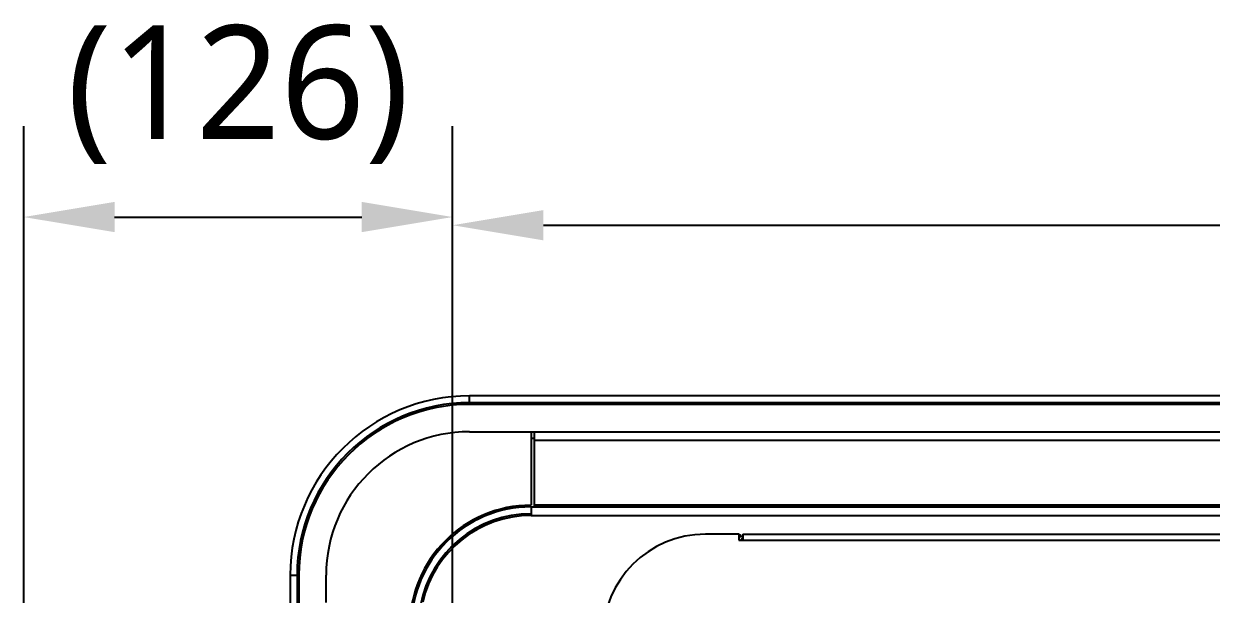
# Model space of a CAD drawing. Header units: millimetres. Extents: x 10297564 to 11610295, y -9287743 to -8409454.
# Drawn here: x 10520226 to 10527199, y -9089630 to -9086280 of the extents above; entities that cross this region are included whole.
import ezdxf

# ---------------------------------------------------------------- set-up
doc = ezdxf.new("R2010")
doc.units = ezdxf.units.MM
doc.header["$LTSCALE"] = 100
doc.layers.add('-0', color=7, linetype='Continuous')
doc.layers.add('E1', color=1, linetype='Continuous')
doc.styles.add('HL-S1', font='DotumChe.ttf')
doc.styles.add('MG', font='malgun.ttf')
doc.dimstyles.new('HL-100', dxfattribs={"dimscale": 100, "dimtxt": 3, "dimasz": 4, "dimexe": 2, "dimexo": 2, "dimgap": 1, "dimtad": 1, "dimdec": 0, "dimzin": 0, "dimlunit": 6, "dimtxsty": 'HL-S1', "dimblk": 'DOTSMALL', "dimcen": 4, "dimdle": 2, "dimclrd": 256, "dimclre": 256, "dimclrt": 4, "dimazin": 0, "dimtfac": 1, "dimtdec": 0, "dimtix": 1, "dimtmove": 2, "dimatfit": 3, "dimldrblk": 'DOTSMALL', "dimfxl": 1.5, "dimtolj": 1, "dimtzin": 0, "dimlwd": -1, "dimlwe": -1, "dimarcsym": 0})

# ---------------------------------------------------------------- blocks, each defined once
blk = doc.blocks.new('*D90')
at = {"layer": 'defpoints', "color": 0, "transparency": 16777216}
for p in [(115202.5, 45546.1), (115202.5, 41942.7), (127964.1, 41942.7)]:
    blk.add_point(p, dxfattribs=at)
at = {"layer": 'E1', "color": 1, "transparency": 16777216}
for p, q in [((115202.5, 42342.7), (115202.5, 45946.1)), ((127964.1, 42342.7), (127964.1, 45946.1)), ((115602.5, 45546.1), (120213.6, 45546.1)), ((127564.1, 45546.1), (122564.1, 45546.1))]:
    blk.add_line(p, q, dxfattribs=at)
for points in [[(115602.5, 45612.7), (115602.5, 45479.4), (115202.5, 45546.1)], [(127564.1, 45612.7), (127564.1, 45479.4), (127964.1, 45546.1)]]:
    blk.add_solid(points, dxfattribs=at)
at = {"layer": 'E1', "color": 7, "transparency": 16777216, "insert": (121388.8, 46045.9), "char_height": 500, "attachment_point": 5, "style": 'MG'}
blk.add_mtext('\\A1;12,762', dxfattribs=at)
blk = doc.blocks.new('_DotSmall')
at = {"color": 0, "linetype": 'ByBlock', "const_width": 0.5}
blk.add_lwpolyline([(-0.0625, 0, 1), (0.0625, 0, 1)], format="xyb", close=True, dxfattribs=at)
blk = doc.blocks.new('*D85')
at = {"layer": 'defpoints', "color": 0, "transparency": 16777216}
for p in [(115202.5, 45582.1), (115202.5, 41942.7), (113313.9, 41824)]:
    blk.add_point(p, dxfattribs=at)
at = {"layer": 'E1', "color": 1, "transparency": 16777216}
for p, q in [((113313.9, 42224), (113313.9, 45982.1)), ((115202.5, 42342.7), (115202.5, 45982.1)), ((113713.9, 45582.1), (114802.5, 45582.1))]:
    blk.add_line(p, q, dxfattribs=at)
for points in [[(113713.9, 45648.8), (113713.9, 45515.5), (113313.9, 45582.1)], [(114802.5, 45648.8), (114802.5, 45515.5), (115202.5, 45582.1)]]:
    blk.add_solid(points, dxfattribs=at)
at = {"layer": 'E1', "color": 7, "transparency": 16777216, "insert": (114258.2, 46121.3), "char_height": 500, "attachment_point": 5, "style": 'MG'}
blk.add_mtext('\\A1;(126)', dxfattribs=at)
blk = doc.blocks.new('인버터 외형도')
at = {"layer": '-0', "linetype": 'Continuous'}
for p, q in [((115277.8, 44756.8), (115277.8, 44794.4)), ((127858.7, 44794.4), (115277.8, 44794.4)), ((127858.7, 44764.3), (115277.8, 44764.3)), ((127858.7, 44756.8), (115277.8, 44756.8)), ((115277.8, 44636.4), (127858.7, 44636.4)), ((115548.6, 44636.4), (115548.6, 44312.9)), ((115563.7, 44305.3), (115563.7, 44636.4)), ((115563.7, 44606.3), (115548.6, 44606.3)), ((115563.7, 44598.8), (127572.8, 44598.8)), ((115548.6, 44305.3), (115548.6, 44267.7)), ((115548.6, 44305.3), (127587.8, 44305.3)), ((127572.8, 44312.9), (115563.7, 44312.9)), ((115548.6, 44267.7), (127587.8, 44267.7)), ((116463.6, 44185), (116316.1, 44185)), ((116463.6, 44185), (116463.6, 44159.4)), ((116474.1, 44177.5), (116463.6, 44167)), ((116463.6, 44162.4), (116466.7, 44159.4)), ((116463.6, 44159.4), (126417, 44159.4)), ((116481.7, 44168.3), (116472.8, 44159.4)), ((116474.1, 44177.5), (116481.7, 44169.9)), ((116481.7, 44185), (116481.7, 44159.4)), ((116481.7, 44185), (126399, 44185)), ((114487.7, 44004.4), (114487.7, 43446.5)), ((114487.7, 44004.4), (114525.3, 44004.4)), ((114517.8, 44004.4), (114517.8, 43445.7)), ((114525.3, 44004.4), (114525.3, 43445.5)), ((114645.7, 43884), (114645.7, 44004.4))]:
    blk.add_line(p, q, dxfattribs=at)
for centre, radius, start, end in [((115277.8, 44004.4), 790.1, 90, 180), ((115277.8, 44004.4), 760, 90, 180), ((115277.8, 44004.4), 752.4, 90, 180), ((115277.8, 44004.4), 632.1, 90, 180), ((115548.6, 43778.6), 534.2, 90, 180), ((115548.6, 43778.6), 526.7, 90, 180), ((115548.6, 43778.6), 496.6, 90, 169.0625), ((115548.6, 43778.6), 489.1, 90, 167.3558), ((116316.1, 43733.5), 451.5, 90, 180), ((116456, 44159.4), 25.6, 45, 72.6679)]:
    blk.add_arc(centre, radius, start, end, dxfattribs=at)
at = {"layer": 'E1'}
dim = blk.add_linear_dim(base=(115202.5, 45582.1), p1=(113313.9, 41824), p2=(115202.5, 41942.7), text='(126)', dimstyle='HL-100', override={"dimscale": 200, "dimtxt": 2.5, "dimasz": 2, "dimtxsty": 'MG', "dimsah": 1, "dimclrd": 1, "dimclre": 1, "dimclrt": 7}, dxfattribs=at)
dim.commit()
dim.dimension.update_dxf_attribs({"geometry": '*D85', "text_midpoint": (114258.2, 46121.3), "dimtype": 128})
dim = blk.add_linear_dim(base=(115202.5, 45546.1), p1=(127964.1, 41942.7), p2=(115202.5, 41942.7), dimstyle='HL-100', override={"dimscale": 200, "dimtxt": 2.5, "dimasz": 2, "dimtxsty": 'MG', "dimsah": 1, "dimclrd": 1, "dimclre": 1, "dimclrt": 7}, dxfattribs=at)
dim.commit()
dim.dimension.update_dxf_attribs({"geometry": '*D90', "text_midpoint": (121388.8, 46045.9), "dimtype": 160})

msp = doc.modelspace()

# ---------------------------------------------------------------- block references
at = {"xscale": 1.333333333333333, "yscale": 1.333333333333333, "zscale": 1.333333333333333}
msp.add_blockref('인버터 외형도', (10369140.6, -9148191), dxfattribs=at)

doc.saveas('drawing.dxf')
